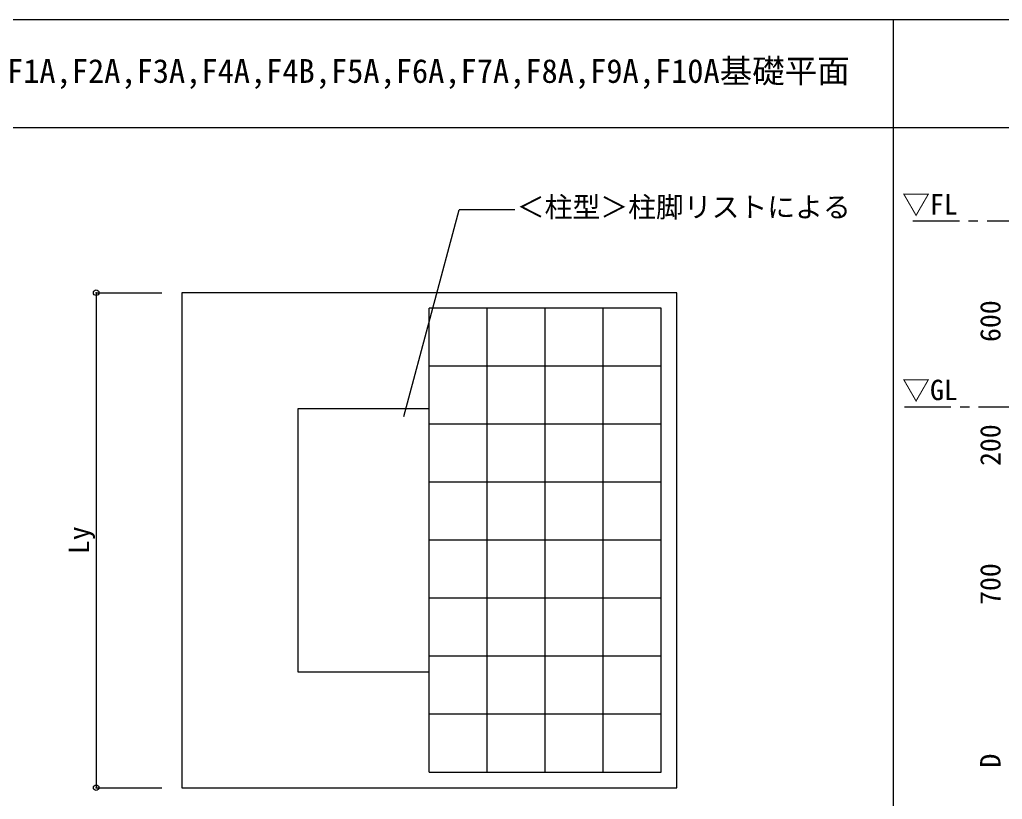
# Model space of a CAD drawing. Units: millimetres on the paper, enlarged 200 times, with parts at 1:30. Extents: x -919659 to 1109242, y -84607 to 904409.
# Drawn here: x 62246 to 83426, y -71101 to -54297 of the extents above; entities that cross this region are included whole.
import ezdxf
from ezdxf.enums import TextEntityAlignment as Align

# ---------------------------------------------------------------- set-up
doc = ezdxf.new("R2010")
doc.units = ezdxf.units.MM
doc.header["$LTSCALE"] = 200
doc.header["$PDMODE"] = 32
doc.header["$PDSIZE"] = 120
doc.linetypes.add('CHAIN1', pattern=[8, 5, -1, 1, -1])
doc.linetypes.add('DASHED1', pattern=[1.8, 1.2, -0.6])
for name, color, linetype, lineweight in [('8-0_', 7, 'Continuous', 9), ('8-6_', 3, 'DASHED1', 13), ('8-8_', 7, 'Continuous', 9), ('8-F_予備１', 4, 'CHAIN1', 5)]:
    doc.layers.add(name, color=color, linetype=linetype, lineweight=lineweight)
doc.styles.add('ＭＳ ゴシック', font='')
doc.styles.get('ＭＳ ゴシック').set_extended_font_data('MS Gothic')

msp = doc.modelspace()

# ---------------------------------------------------------------- linework, layer by layer
at = {"layer": '8-0_', "color": 3, "lineweight": 13}
for p, q in [((61073.5, -54297.4), (107740.1, -54297.4)), ((81073.5, -54297.4), (81073.5, -75601.9)), ((107740.1, -56630.7), (61073.5, -56630.7)), ((65740.1, -60183), (65740.1, -70849.7)), ((76406.8, -60183), (65740.1, -60183)), ((76406.8, -70849.7), (76406.8, -60183)), ((65740.1, -70849.7), (76406.8, -70849.7))]:
    msp.add_line(p, q, dxfattribs=at)
at = {"layer": '8-0_', "color": 4, "lineweight": 5}
for p, q in [((63894.9, -60183), (65313.7, -60183)), ((63894.9, -60183), (63894.9, -70849.7)), ((71073.5, -70516.3), (71073.5, -60516.3)), ((76073.5, -60516.3), (71073.5, -60516.3)), ((72323.5, -70516.3), (72323.5, -60516.3)), ((73573.5, -70516.3), (73573.5, -60516.3)), ((74823.5, -70516.3), (74823.5, -60516.3)), ((76073.5, -70516.3), (76073.5, -60516.3)), ((76073.5, -61766.3), (71073.5, -61766.3)), ((76073.5, -63016.3), (71073.5, -63016.3)), ((76073.5, -64266.3), (71073.5, -64266.3)), ((76073.5, -65516.3), (71073.5, -65516.3)), ((76073.5, -66766.3), (71073.5, -66766.3)), ((76073.5, -68016.3), (71073.5, -68016.3)), ((76073.5, -69266.3), (71073.5, -69266.3)), ((71073.5, -70516.3), (76073.5, -70516.3)), ((63894.9, -70849.7), (65313.7, -70849.7))]:
    msp.add_line(p, q, dxfattribs=at)
at = {"layer": '8-0_', "color": 4, "linetype": 'CHAIN1', "lineweight": 5}
msp.add_line((81314.7, -62643.6), (107740.1, -62643.6), dxfattribs=at)
at = {"layer": '8-0_'}
for p in [(63894.9, -60183), (63894.9, -70849.7)]:
    msp.add_point(p, dxfattribs=at)
at = {"layer": '8-6_', "linetype": 'Continuous'}
msp.add_line((68240.1, -68349.7), (71073.5, -68349.7), dxfattribs=at)
msp.add_lwpolyline([(71073.5, -62683), (68240.1, -62683), (68240.1, -68349.7)], dxfattribs=at)
at = {"layer": '8-8_'}
for p in [(70526.3, -62851.1), (72920.1, -58398.4)]:
    msp.add_line(p, (71719.4, -58398.4), dxfattribs=at)
at = {"layer": '8-F_予備１'}
msp.add_line((87298.8, -58643.6), (81314.7, -58643.6), dxfattribs=at)

# ---------------------------------------------------------------- texts
at = {"layer": '8-0_', "style": 'ＭＳ ゴシック'}
for s, height, p in [('F1A,F2A,F3A,F4A,F4B,F5A,F6A,F7A,F8A,F9A,F10A基礎平面', 513.2, (61973.5, -55814)), ('▽FL', 439.9, (81266.3, -58629.9)), ('▽GL', 439.9, (81266.3, -62629.9))]:
    msp.add_text(s, height=height, dxfattribs=at).set_placement(p, align=Align.BOTTOM_LEFT)
for s, p in [('600', (83518.1, -61243.6)), ('200', (83518.1, -63916.1)), ('Ly', (63874.9, -65816.3)), ('700', (83518.1, -66910.3)), ('D', (83518.1, -70416.7))]:
    msp.add_text(s, height=439.9, rotation=90, dxfattribs=at).set_placement(p, align=Align.BOTTOM_LEFT)
at = {"layer": '8-8_', "style": 'ＭＳ ゴシック'}
msp.add_text('＜柱型＞柱脚リストによる', height=439.9, dxfattribs=at).set_placement((72959.6, -58688.4), align=Align.BOTTOM_LEFT)

doc.saveas('drawing.dxf')
